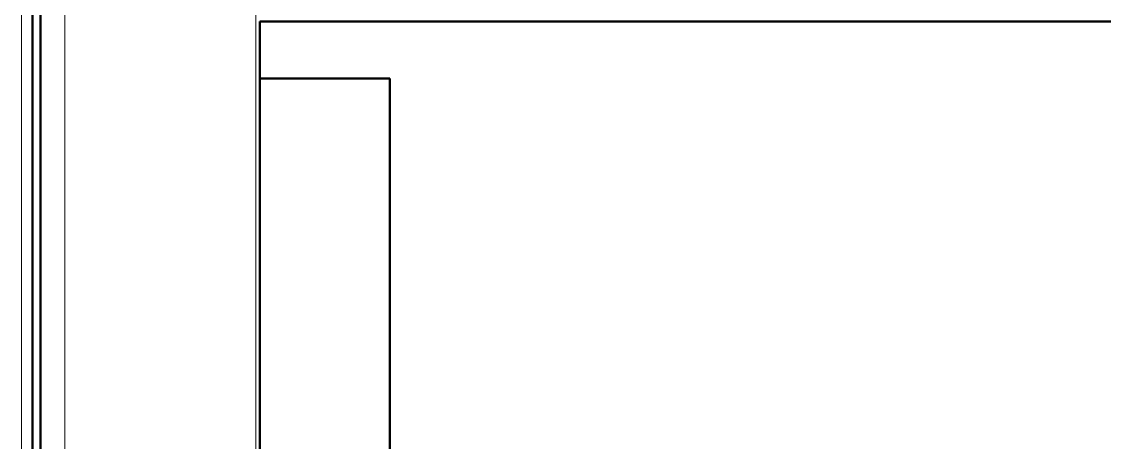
# Model space of a CAD drawing. Header units: inches. Extents: x -4235 to -464, y 9767 to 12347.
# Drawn here: x -3860.81 to -3852.47, y 10962.83 to 10966.06 of the extents above; entities that cross this region are included whole.
import ezdxf

# ---------------------------------------------------------------- set-up
doc = ezdxf.new("R2010")
doc.units = ezdxf.units.IN
doc.header["$MEASUREMENT"] = 0
doc.linetypes.add('Dash 1_16_', pattern=[0.125, 0.0625, -0.0625])
for name, color, linetype, lineweight in [('A-GENM', 5, 'Continuous', 9), ('A-GENM-4', 5, 'Continuous', 50), ('A-GLAZ-1', 151, 'Continuous', 9), ('A-GLAZ-3', 151, 'Continuous', 50), ('A-WALL-5', 113, 'Continuous', 9), ('C-PROP-LINE-1', 91, 'Dash 1_16_', 50)]:
    doc.layers.add(name, color=color, linetype=linetype, lineweight=lineweight)

# ---------------------------------------------------------------- blocks, each defined once
blk = doc.blocks.new('Basic Wall _ EXT - FIBER CEMENT - LARGE - ___-2162461-BACKGROUND - RCP - 3RD FLOOR')
at = {"layer": 'A-WALL-5'}
for p, q in [((-3859.005, 10973.9636), (-3859.005, 10932.4402)), ((-3859.005, 10973.9636), (-3859.005, 10932.4402)), ((-3858.9737, 10966.0644), (-3858.9737, 10965.6269)), ((-3858.9737, 10965.6269), (-3858.9737, 10962.83))]:
    blk.add_line(p, q, dxfattribs=at)
blk = doc.blocks.new('Basic Wall _ EXT - FIBER CEMENT - SMALL - ___-2145935-BACKGROUND - RCP - 3RD FLOOR')
at = {"layer": 'A-WALL-5'}
for p, q in [((-3860.8064, 10974.7999), (-3860.8064, 10895.7886)), ((-3860.7276, 10974.7999), (-3860.7276, 10895.7886)), ((-3860.7276, 10974.7999), (-3860.7276, 10895.7886))]:
    blk.add_line(p, q, dxfattribs=at)
blk = doc.blocks.new('V-Series_EWC4_SPVU_RFA_2015 - 2ND AND 3RD FLOOR-2226480-BACKGROUND - RCP - 3RD FLOOR')
at = {"layer": 'A-GENM-4'}
for p, q in [((-3858.9737, 11736.1519), (-3858.9737, 11736.5894)), ((-3858.9737, 11736.5894), (-3829.5362, 11736.5894)), ((-3858.9737, 11735.6519), (-3858.9737, 11736.1519)), ((-3858.9737, 11736.1519), (-3857.9737, 11736.1519)), ((-3857.9737, 11736.1519), (-3858.9737, 11736.1519)), ((-3857.9737, 11736.1519), (-3857.9737, 11735.6519)), ((-3857.9737, 11709.1519), (-3857.9737, 11736.1519)), ((-3858.9737, 11709.6519), (-3858.9737, 11735.6519)), ((-3857.9737, 11735.6519), (-3857.9737, 11709.6519))]:
    blk.add_line(p, q, dxfattribs=at)
blk = doc.blocks.new('Perforated Panel at Magic-Pak - hvac panel - 3rd floor-2505075-BACKGROUND - RCP - 3RD FLOOR')
at = {"layer": 'A-GLAZ-3'}
for p, q in [((-19.0117, 4.4375), (19.0117, 4.4375)), ((19.0117, 4.375), (-19.0117, 4.375))]:
    blk.add_line(p, q, dxfattribs=at)
blk = doc.blocks.new('Family - ___-2835860-BACKGROUND - RCP - 3RD FLOOR')
at = {"layer": 'C-PROP-LINE-1'}
blk.add_line((-3860.7237, 9980.1894), (-3860.7237, 11434.3894), dxfattribs=at)
blk = doc.blocks.new('Family - ___-2835932-BACKGROUND - RCP - 3RD FLOOR')
at = {"layer": 'C-PROP-LINE-1'}
blk.add_line((-3860.7237, 9980.1894), (-3860.7237, 12118.5894), dxfattribs=at)

msp = doc.modelspace()

# ---------------------------------------------------------------- linework, layer by layer
at = {"layer": 'A-WALL-5'}
for p, q in [((-3860.4737, 10934.1902), (-3860.4737, 10972.2136)), ((-3858.9737, 10966.0644), (-3858.9737, 10962.83))]:
    msp.add_line(p, q, dxfattribs=at)

# ---------------------------------------------------------------- block references
at = {"layer": 'A-GENM'}
msp.add_blockref('V-Series_EWC4_SPVU_RFA_2015 - 2ND AND 3RD FLOOR-2226480-BACKGROUND - RCP - 3RD FLOOR', (0, -770.525), dxfattribs=at)
at = {"layer": 'A-GLAZ-1', "rotation": 89.99999999999991}
msp.add_blockref('Perforated Panel at Magic-Pak - hvac panel - 3rd floor-2505075-BACKGROUND - RCP - 3RD FLOOR', (-3856.2862, 10953.2019), dxfattribs=at)
at = {"layer": 'A-WALL-5'}
for name in ['Basic Wall _ EXT - FIBER CEMENT - SMALL - ___-2145935-BACKGROUND - RCP - 3RD FLOOR', 'Basic Wall _ EXT - FIBER CEMENT - LARGE - ___-2162461-BACKGROUND - RCP - 3RD FLOOR']:
    msp.add_blockref(name, (0, 0), dxfattribs=at)
at = {"layer": 'C-PROP-LINE-1'}
for name in ['Family - ___-2835860-BACKGROUND - RCP - 3RD FLOOR', 'Family - ___-2835932-BACKGROUND - RCP - 3RD FLOOR']:
    msp.add_blockref(name, (0, 0), dxfattribs=at)

doc.saveas('drawing.dxf')
